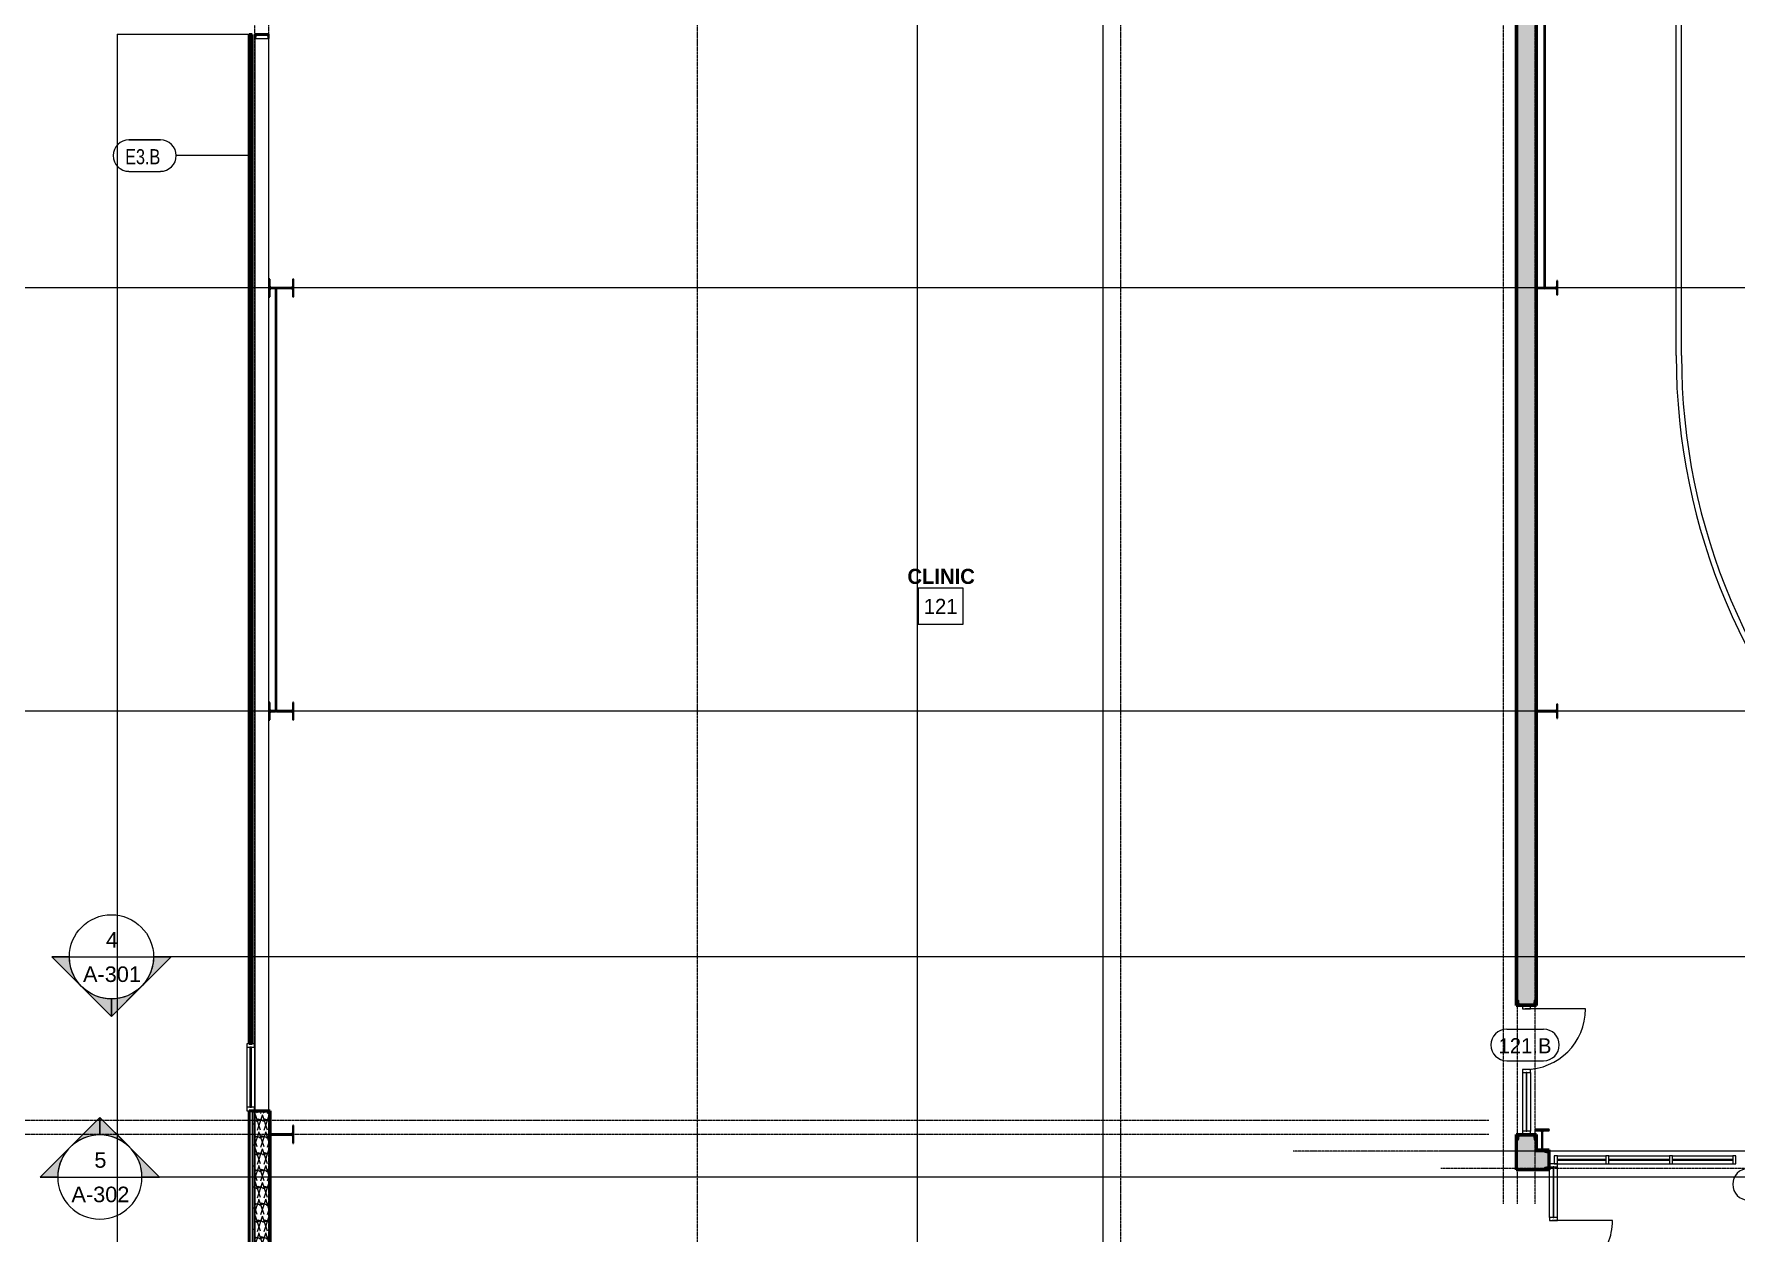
# Model space of a CAD drawing. Header units: inches. Extents: x 15537 to 31673, y -30778 to -16067.
# Drawn here: x 21936 to 22906, y -22406 to -21723 of the extents above; entities that cross this region are included whole.
import ezdxf

# ---------------------------------------------------------------- set-up
doc = ezdxf.new("R2010")
doc.units = ezdxf.units.IN
doc.header["$MEASUREMENT"] = 0
doc.linetypes.add('Grid Line 1_2_', pattern=[0.875, 0.5, -0.125, 0.125, -0.125])
for name, color, linetype, lineweight in [('A-AREA-IDEN', 2, 'Continuous', 9), ('A-DOOR', 31, 'Continuous', 13), ('A-DOOR-IDEN', 31, 'Continuous', 9), ('A-FLOR-HRAL', 11, 'Continuous', 9), ('A-GLAZ-CURT', 52, 'Continuous', 9), ('A-GLAZ-CWMG', 51, 'Continuous', 9), ('A-WALL', 113, 'Continuous', 13), ('A-WALL-IDEN', 211, 'Continuous', 9), ('A-WALL-PATT', 111, 'Continuous', 50), ('Conc', 7, 'Continuous', 9), ('G-ANNO-SYMB', 111, 'Continuous', 9), ('I-WALL', 2, 'Continuous', 13), ('S-BEAM', 12, 'Continuous', 9), ('S-COLS', 52, 'Continuous', 9), ('S-GRID', 1, 'Continuous', 9)]:
    doc.layers.add(name, color=color, linetype=linetype, lineweight=lineweight)
doc.styles.add('Arial_1', font='arial.ttf', dxfattribs={"height": 8.851796})
doc.styles.add('Century Gothic', font='GOTHIC.TTF', dxfattribs={"height": 8.622671})
doc.styles.add('Century Gothic_1', font='GOTHIC.TTF', dxfattribs={"width": 0.8, "height": 8.622671})
doc.styles.add('Century Gothic_B', font='GOTHICB.TTF', dxfattribs={"height": 8.616719})
pattern_1 = [(45, (0, 0), (-9.503515, 9.503515), []), (45, (0, 14.4), (-9.503515, 9.503515), [])]
pattern_2 = [(161.57, (0.48, 0.48), (-3.839953776, -1.544e-05), [0, -27.322, 3.034, 0]), (18.43, (-0.48, 0.48), (-3.839953776, 1.544e-05), [0, -27.322, 3.034, 0]), (108.43, (0.48, 0.48), (1.919622, -9.60052459), [9.106, -21.25]), (71.57, (-0.48, 0.48), (1.919622, 9.60052459), [9.106, -21.25])]

# ---------------------------------------------------------------- blocks, each defined once
blk = doc.blocks.new('Girt_C - 8_D-1401661-First Floor Plan - Enlarged')
at = {"layer": 'S-BEAM'}
for p, q in [((22061.64, -21725.27), (22061.64, -22336.55)), ((22061.67, -21725.27), (22061.83, -21725.27)), ((22061.83, -21725.27), (22069.45, -21725.27)), ((22069.45, -21725.27), (22069.62, -21725.27)), ((22069.64, -21862.55), (22069.64, -21725.27)), ((22069.64, -22103.8), (22069.64, -21872.55)), ((22069.64, -22336.55), (22069.64, -22113.8))]:
    blk.add_line(p, q, dxfattribs=at)
blk = doc.blocks.new('Rectangular Mullion - Exterior 2_ x 4_5_-1142339-First Floor Plan - Enlarged')
at = {"layer": 'A-GLAZ-CWMG', "lineweight": 20}
for p, q in [((-2, 3), (0, 3)), ((-2, -1.5), (-2, 3)), ((0, 3), (0, -1.5)), ((0, -1.5), (-2, -1.5))]:
    blk.add_line(p, q, dxfattribs=at)
blk = doc.blocks.new('Rectangular Mullion - Exterior 2_ x 4_5_-1146635-First Floor Plan - Enlarged')
at = {"layer": 'A-GLAZ-CWMG', "lineweight": 20}
for p, q in [((0, 3), (-2, 3)), ((-2, 3), (-2, -1.5)), ((0, -1.5), (0, 3)), ((-2, -1.5), (0, -1.5))]:
    blk.add_line(p, q, dxfattribs=at)
blk = doc.blocks.new('Top Rail Type - Top Rail_Internal_-939601-First Floor Plan - Enlarged')
at = {"layer": 'A-FLOR-HRAL'}
for p, q in [((22871.73, -21906.05), (22871.73, -21584.05)), ((22874.78, -21906.05), (22874.78, -21584.05))]:
    blk.add_line(p, q, dxfattribs=at)
for radius in [361.52, 358.48]:
    blk.add_arc((23233.26, -21906.05), radius, 180, 270, dxfattribs=at)
blk = doc.blocks.new('System Panel - Exterior Glazing-827433-First Floor Plan - Enlarged')
at = {"layer": 'A-GLAZ-CURT', "lineweight": 13}
for p, q in [((17.09375, -0.25), (-17.09375, -0.25)), ((-17.09375, -0.25), (-17.09375, -1.25)), ((-17.09375, -1.25), (17.09375, -1.25)), ((17.09375, -1.25), (17.09375, -0.25))]:
    blk.add_line(p, q, dxfattribs=at)
at = {"layer": 'A-GLAZ-CURT'}
for p, q in [((-17.09375, -1.25), (-17.09375, -0.25)), ((17.09375, -0.25), (-17.09375, -0.25)), ((-17.09375, -1.25), (17.09375, -1.25)), ((17.09375, -0.25), (17.09375, -1.25))]:
    blk.add_line(p, q, dxfattribs=at)
blk = doc.blocks.new('Rectangular Mullion - Exterior 2_ x 4_5_-V34-First Floor Plan - Enlarged')
at = {"layer": 'A-GLAZ-CWMG'}
for p, q in [((22057.02, -22300.37), (22057.02, -22334.55)), ((22061.52, -22300.37), (22061.52, -22334.55))]:
    blk.add_line(p, q, dxfattribs=at)
blk = doc.blocks.new('System Panel - Interior Glazing-1220293-First Floor Plan - Enlarged')
at = {"layer": 'A-GLAZ-CURT', "lineweight": 13}
for p, q in [((17.21875, -0.5625), (-17.21875, -0.5625)), ((-17.21875, -0.5625), (-17.21875, -0.9375)), ((-17.21875, -0.9375), (17.21875, -0.9375)), ((17.21875, -0.9375), (17.21875, -0.5625))]:
    blk.add_line(p, q, dxfattribs=at)
blk = doc.blocks.new('System Panel - Interior Glazing-1316041-First Floor Plan - Enlarged')
at = {"layer": 'A-GLAZ-CURT', "lineweight": 13}
for p, q in [((13.84375, -0.5625), (-13.84375, -0.5625)), ((-13.84375, -0.5625), (-13.84375, -0.9375)), ((-13.84375, -0.9375), (13.84375, -0.9375)), ((13.84375, -0.9375), (13.84375, -0.5625))]:
    blk.add_line(p, q, dxfattribs=at)
blk = doc.blocks.new('Rectangular Mullion - Interior 1_75_ x 4_5_-V36-First Floor Plan - Enlarged')
at = {"layer": 'A-GLAZ-CWMG'}
for p, q in [((24027.64, -22362.3), (24062.08, -22362.3)), ((24027.64, -22366.8), (24062.08, -22366.8))]:
    blk.add_line(p, q, dxfattribs=at)
blk = doc.blocks.new('Rectangular Mullion - Interior 1_75_ x 4_5_-1179494-First Floor Plan - Enlarged')
at = {"layer": 'A-GLAZ-CWMG'}
for p, q in [((24570.45, -22362.3), (24604.89, -22362.3)), ((24570.45, -22366.8), (24604.89, -22366.8))]:
    blk.add_line(p, q, dxfattribs=at)
blk = doc.blocks.new('Rectangular Mullion - Interior 1_75_ x 4_5_-1316040-First Floor Plan - Enlarged')
at = {"layer": 'A-GLAZ-CWMG'}
for p, q in [((22804.02, -22362.3), (22831.7, -22362.3)), ((22804.02, -22366.8), (22831.7, -22366.8))]:
    blk.add_line(p, q, dxfattribs=at)
blk = doc.blocks.new('Rectangular Mullion - Interior 1_75_ x 4_5_-1220297-First Floor Plan - Enlarged')
at = {"layer": 'A-GLAZ-CWMG', "lineweight": 20}
for p, q in [((-1.75, 3), (0, 3)), ((-1.75, -1.5), (-1.75, 3)), ((0, 3), (0, -1.5)), ((0, -1.5), (-1.75, -1.5))]:
    blk.add_line(p, q, dxfattribs=at)
blk = doc.blocks.new('Rectangular Mullion - Interior 1_75_ x 4_5_-1220290-First Floor Plan - Enlarged')
at = {"layer": 'A-GLAZ-CWMG', "lineweight": 20}
for p, q in [((-0.875, 3), (0.875, 3)), ((-0.875, -1.5), (-0.875, 3)), ((0.875, 3), (0.875, -1.5)), ((0.875, -1.5), (-0.875, -1.5))]:
    blk.add_line(p, q, dxfattribs=at)
blk = doc.blocks.new('System Panel - Interior Glazing-1220302-First Floor Plan - Enlarged')
at = {"layer": 'A-GLAZ-CURT', "lineweight": 13}
for p, q in [((16.71875, -0.5625), (-16.71875, -0.5625)), ((-16.71875, -0.5625), (-16.71875, -0.9375)), ((-16.71875, -0.9375), (16.71875, -0.9375)), ((16.71875, -0.9375), (16.71875, -0.5625))]:
    blk.add_line(p, q, dxfattribs=at)
blk = doc.blocks.new('Door_Single_Storefront - one-1371407-First Floor Plan - Enlarged')
at = {"layer": 'A-DOOR'}
blk.add_line((-17.21875, 34.4375), (-17.21875, 0), dxfattribs=at)
blk.add_arc((-17.21875, 0), 34.4375, 360, 90, dxfattribs=at)
blk = doc.blocks.new('Rectangular Mullion - Interior 1_75_ x 4_5_-1305250-First Floor Plan - Enlarged')
at = {"layer": 'A-GLAZ-CWMG'}
for p, q in [((22784.14, -21349.74), (22784.14, -21383.18)), ((22788.64, -21349.74), (22788.64, -21383.18))]:
    blk.add_line(p, q, dxfattribs=at)
blk = doc.blocks.new('Rectangular Mullion - Interior 1_75_ x 4_5_-1220298-First Floor Plan - Enlarged')
at = {"layer": 'A-GLAZ-CWMG', "lineweight": 20}
for p, q in [((0, 3), (-1.75, 3)), ((-1.75, 3), (-1.75, -1.5)), ((0, -1.5), (0, 3)), ((-1.75, -1.5), (0, -1.5))]:
    blk.add_line(p, q, dxfattribs=at)
blk = doc.blocks.new('System Panel - Interior Glazing-1316223-First Floor Plan - Enlarged')
at = {"layer": 'A-GLAZ-CURT', "lineweight": 13}
for p, q in [((14.4375, 0.9375), (-14.4375, 0.9375)), ((-14.4375, 0.9375), (-14.4375, 0.5625)), ((-14.4375, 0.5625), (14.4375, 0.5625)), ((14.4375, 0.5625), (14.4375, 0.9375))]:
    blk.add_line(p, q, dxfattribs=at)
blk = doc.blocks.new('Rectangular Mullion - Interior 1_75_ x 4_5_-1316220-First Floor Plan - Enlarged')
at = {"layer": 'A-GLAZ-CWMG'}
for p, q in [((22799.52, -22397.43), (22799.52, -22368.55)), ((22804.02, -22397.43), (22804.02, -22368.55))]:
    blk.add_line(p, q, dxfattribs=at)
blk = doc.blocks.new('Rectangular Mullion - Interior 1_75_ x 4_5_-1220308-First Floor Plan - Enlarged')
at = {"layer": 'A-GLAZ-CWMG', "lineweight": 20}
for p, q in [((0, 1.5), (-1.75, 1.5)), ((-1.75, 1.5), (-1.75, -3)), ((0, -3), (0, 1.5)), ((-1.75, -3), (0, -3))]:
    blk.add_line(p, q, dxfattribs=at)
blk = doc.blocks.new('Round Bar - 1_-1251515-First Floor Plan - Enlarged')
at = {"layer": 'S-BEAM'}
for p, q in [((22796.27, -21748.18), (22796.27, -21867.56)), ((22797.27, -21867.56), (22797.27, -21748.18))]:
    blk.add_line(p, q, dxfattribs=at)
for start_param, end_param in [(0, 3.141593), (3.141593, 6.283185)]:
    blk.add_ellipse((22796.77, -21867.56), major_axis=(0.5, 0), ratio=0.829527, start_param=start_param, end_param=end_param, dxfattribs=at)
blk = doc.blocks.new('Round Bar - 1_-1251605-First Floor Plan - Enlarged')
at = {"layer": 'S-BEAM'}
for p, q in [((22796.27, -21626.3), (22796.27, -21749.02)), ((22797.27, -21749.02), (22797.27, -21626.3))]:
    blk.add_line(p, q, dxfattribs=at)
for start_param, end_param in [(0, 3.141593), (3.141593, 6.283185)]:
    blk.add_ellipse((22796.77, -21626.3), major_axis=(0.5, 0), ratio=0.836579, start_param=start_param, end_param=end_param, dxfattribs=at)
blk = doc.blocks.new('Round Bar - 1_-1267021-First Floor Plan - Enlarged')
at = {"layer": 'S-BEAM'}
for p, q in [((22073.14, -21867.69), (22073.14, -21988.94)), ((22074.14, -21988.94), (22074.14, -21867.69))]:
    blk.add_line(p, q, dxfattribs=at)
for centre, start_param, end_param in [((22073.64, -21867.69), 0, 3.141593), ((22073.64, -21867.69), 3.141593, 6.283185), ((22073.64, -22108.84), 3.926991, 5.497787)]:
    blk.add_ellipse(centre, major_axis=(0.5, 0), ratio=0.507473, start_param=start_param, end_param=end_param, dxfattribs=at)
blk = doc.blocks.new('Round Bar - 1_-1267063-First Floor Plan - Enlarged')
at = {"layer": 'S-BEAM'}
for p, q in [((22073.14, -21987.55), (22073.14, -22108.8)), ((22074.14, -22108.8), (22074.14, -21987.55))]:
    blk.add_line(p, q, dxfattribs=at)
for start_param, end_param in [(0, 3.141593), (3.141593, 6.283185)]:
    blk.add_ellipse((22073.64, -22108.8), major_axis=(0.5, 0), ratio=0.507473, start_param=start_param, end_param=end_param, dxfattribs=at)
blk = doc.blocks.new('Door_Single_Storefront - one-1371409-First Floor Plan - Enlarged')
at = {"layer": 'A-DOOR'}
blk.add_line((-17.21875, 34.4375), (-17.21875, 0), dxfattribs=at)
blk.add_arc((-17.21875, 0), 34.4375, 360, 90, dxfattribs=at)
blk = doc.blocks.new('Rectangular Mullion - Interior 1_75_ x 4_5_-1314720-First Floor Plan - Enlarged')
at = {"layer": 'A-GLAZ-CWMG', "lineweight": 20}
for p, q in [((-0.875, 1.5), (0.875, 1.5)), ((-0.875, -3), (-0.875, 1.5)), ((0.875, 1.5), (0.875, -3)), ((0.875, -3), (-0.875, -3))]:
    blk.add_line(p, q, dxfattribs=at)
blk = doc.blocks.new('Section - Section Head - Filled-1526-First Floor Plan - Enlarged')
at = {"layer": 'G-ANNO-SYMB'}
h = blk.add_hatch(color=256, dxfattribs=at)
edge = h.paths.add_edge_path(flags=0)
edge.add_line((-0.427, 0.177), (-0.25, 0.354))
edge.add_line((-0.25, 0.354), (-0.25, 0.25))
edge.add_arc((-0.25, 0), 0.25, 90, 135)
h = blk.add_hatch(color=256, dxfattribs=at)
edge = h.paths.add_edge_path(flags=0)
edge.add_arc((-0.25, 0), 0.25, 45, 90)
edge.add_line((-0.25, 0.25), (-0.25, 0.354))
edge.add_line((-0.25, 0.354), (-0.073, 0.177))
h = blk.add_hatch(color=256, dxfattribs=at)
edge = h.paths.add_edge_path(flags=0)
edge.add_arc((-0.25, 0), 0.25, 137.9216, 180)
edge.add_line((-0.5, 0), (-0.604, 0))
edge.add_line((-0.604, 0), (-0.436, 0.168))
h = blk.add_hatch(color=256, dxfattribs=at)
edge = h.paths.add_edge_path(flags=0)
edge.add_line((-0.064, 0.168), (0.104, 0))
edge.add_line((0.104, 0), (0, 0))
edge.add_arc((-0.25, 0), 0.25, 0, 42.0784)
for p, q in [((-0.25, 0.354), (-0.604, 0)), ((-0.25, 0.354), (-0.427, 0.177)), ((-0.25, 0.354), (0.104, 0)), ((-0.25, 0.25), (-0.25, 0.354)), ((-0.073, 0.177), (-0.25, 0.354)), ((-0.25, 0.354), (-0.25, 0.25)), ((-0.436, 0.168), (-0.604, 0)), ((0.104, 0), (-0.064, 0.168)), ((-0.604, 0), (-0.5, 0)), ((0, 0), (0.104, 0)), ((-0.5, 0), (-0.604, 0)), ((0, 0), (0.104, 0))]:
    blk.add_line(p, q, dxfattribs=at)
for start, end in [(360, 180), (90, 135), (45, 90), (137.9216, 180), (0, 42.0784), (180, 360)]:
    blk.add_arc((-0.25, 0), 0.25, start, end, dxfattribs=at)
blk = doc.blocks.new('Door Tag - Door Tag-4658-First Floor Plan - Enlarged')
at = {"layer": 'A-DOOR-IDEN', "color": 153}
for p, q in [((-0.109375, 0.09375), (0.109375, 0.09375)), ((-0.109375, -0.09375), (0.109375, -0.09375))]:
    blk.add_line(p, q, dxfattribs=at)
for centre, start, end in [((-0.109375, 0), 90, 270), ((0.109375, 0), 270, 90)]:
    blk.add_arc(centre, 0.09375, start, end, dxfattribs=at)
blk = doc.blocks.new('Wall Tag - 1_4_-1369832-First Floor Plan - Enlarged')
at = {"layer": 'A-WALL-IDEN', "color": 153}
for p, q in [((-0.082, 0.097), (0.105, 0.097)), ((0.105, 0.097), (-0.082, 0.097)), ((-0.082, -0.091), (0.105, -0.091)), ((-0.082, -0.091), (0.105, -0.091))]:
    blk.add_line(p, q, dxfattribs=at)
for centre, start, end in [((-0.082, 0.003), 90, 270), ((-0.082, 0.003), 90, 270), ((0.105, 0.003), 270, 90), ((0.105, 0.003), 270, 90)]:
    blk.add_arc(centre, 0.0937, start, end, dxfattribs=at)

msp = doc.modelspace()

# ---------------------------------------------------------------- hatches: boundary and pattern name
at = {"layer": 'A-WALL-PATT', "lineweight": 9}
h = msp.add_hatch(dxfattribs=at)
h.set_pattern_fill('FP_14', color=256, style=0, pattern_type=2)
h.set_pattern_definition(pattern_2)
h.paths.add_polyline_path([(22791.38923, -22359.55281), (22791.38923, -22350.17781), (22781.38923, -22350.17781), (22781.38923, -22359.55281)], flags=0)
h.paths.add_polyline_path([(22791.38923, -22276.55281), (22791.38923, -21385.17781), (22781.38923, -21385.17781), (22781.38923, -22276.55281)], flags=0)
h.paths.add_polyline_path([(22791.38923, -21143.67781), (22791.38923, -21134.30281), (22781.38923, -21134.30281), (22781.38923, -21143.67781)], flags=0)
at = {"layer": 'A-WALL-PATT', "lineweight": 9, "transparency": 33554649}
msp.add_hatch(color=256, dxfattribs=at).paths.add_polyline_path([(22060.0375, -22298.30281), (22060.0375, -21722.99031), (22058.4627, -21722.99031), (22058.4627, -22298.30281)], flags=0)
at = {"layer": 'A-WALL-PATT', "lineweight": 9}
h = msp.add_hatch(dxfattribs=at)
h.set_pattern_fill('FP_16', color=256, style=0, pattern_type=2)
h.set_pattern_definition([(0, (0, 0), (0, 12), []), (90, (0, 0), (-12, 7e-16), [])])
h.paths.add_polyline_path([(22061.14023, -22542.17781), (22061.14023, -22337.30281), (22060.14023, -22337.30281), (22060.14023, -22542.17781)], flags=0)
h = msp.add_hatch(dxfattribs=at)
h.set_pattern_fill('FP_14', color=256, style=0, pattern_type=2)
h.set_pattern_definition(pattern_2)
h.paths.add_polyline_path([(22061.64023, -22542.17781), (22069.64023, -22542.17781), (22069.64023, -22337.30281), (22061.64023, -22337.30281), (22061.64023, -22539.05281)], flags=0)
h = msp.add_hatch(dxfattribs=at)
h.set_pattern_fill('FP_14', color=256, style=0, pattern_type=2)
h.set_pattern_definition(pattern_2)
h.paths.add_polyline_path([(25739.51523, -22369.55281), (25739.51523, -22359.55281), (25562.76523, -22359.55281), (25562.76523, -22369.55281), (25610.65004, -22369.55281)], flags=0)
h.paths.add_polyline_path([(25482.26523, -22369.55281), (25482.26523, -22359.55281), (25160.76523, -22359.55281), (25160.76523, -22369.55281), (25307.76523, -22369.55281)], flags=0)
h.paths.add_polyline_path([(25118.76523, -22369.55281), (25118.76523, -22359.55281), (24919.51523, -22359.55281), (24919.51523, -22369.55281), (24927.20856, -22369.55281)], flags=0)
h.paths.add_polyline_path([(24842.89023, -22369.55281), (24842.89023, -22359.55281), (24630.01523, -22359.55281), (24630.01523, -22369.55281), (24756.34706, -22369.55281)], flags=0)
h.paths.add_polyline_path([(22799.39023, -22369.55281), (22799.39023, -22359.55281), (22781.38923, -22359.55281), (22781.38923, -22369.55281)], flags=0)
at = {"layer": 'S-COLS'}
h = msp.add_hatch(dxfattribs=at)
h.set_pattern_fill('FP_11', color=256, style=0, pattern_type=2)
h.set_pattern_definition(pattern_1)
h.paths.add_polyline_path([(22061.64023, -21725.26781), (22061.916, -21725.15358), (22062.03023, -21724.87781), (22062.29108, -21723.23081), (22068.98937, -21723.23081), (22069.36445, -21725.15358), (22069.64023, -21725.26781), (22069.64023, -21722.92781), (22061.64023, -21722.92781)], flags=0)
h = msp.add_hatch(dxfattribs=at)
h.set_pattern_fill('FP_11', color=256, style=0, pattern_type=2)
h.set_pattern_definition(pattern_1)
h.paths.add_polyline_path([(22083.64023, -21872.55281), (22083.64023, -21862.55281), (22083.20663, -21862.55281), (22083.20663, -21866.71687), (22083.00412, -21867.20577), (22082.51523, -21867.40828), (22070.76523, -21867.40828), (22070.27633, -21867.20577), (22070.07382, -21866.71687), (22070.07382, -21862.55281), (22069.64023, -21862.55281), (22069.64023, -21872.55281), (22070.07382, -21872.55281), (22070.07382, -21868.38875), (22070.27633, -21867.89985), (22070.76523, -21867.69734), (22073.1857, -21867.6378), (22073.28667, -21867.51408), (22073.64023, -21867.43977), (22073.99378, -21867.51408), (22074.14336, -21867.69734), (22082.51523, -21867.69734), (22083.00412, -21867.89985), (22083.20663, -21868.38875), (22083.20663, -21872.55281)], flags=0)
h = msp.add_hatch(dxfattribs=at)
h.set_pattern_fill('FP_11', color=256, style=0, pattern_type=2)
h.set_pattern_definition(pattern_1)
h.paths.add_polyline_path([(22803.70663, -21871.55281), (22804.14023, -21871.55281), (22804.14023, -21863.55281), (22803.70663, -21863.55281), (22803.70663, -21866.71687), (22803.50412, -21867.20577), (22803.01523, -21867.40828), (22797.26523, -21867.40828), (22797.26523, -21867.69734), (22803.01523, -21867.69734), (22803.50412, -21867.89985), (22803.70663, -21868.38875)], flags=0)
h.paths.add_polyline_path([(22791.39023, -21871.55281), (22791.82382, -21871.55281), (22791.82382, -21868.38875), (22792.02633, -21867.89985), (22792.51523, -21867.69734), (22796.30184, -21867.63371), (22796.26523, -21867.40828), (22792.51523, -21867.40828), (22792.02633, -21867.20577), (22791.82382, -21866.71687), (22791.82382, -21863.55281), (22791.39023, -21863.55281)], flags=0)
h = msp.add_hatch(dxfattribs=at)
h.set_pattern_fill('FP_11', color=256, style=0, pattern_type=2)
h.set_pattern_definition(pattern_1)
h.paths.add_polyline_path([(22083.20663, -22113.80281), (22083.64023, -22113.80281), (22083.64023, -22103.80281), (22083.20663, -22103.80281), (22083.20663, -22107.96687), (22083.00412, -22108.45577), (22082.51523, -22108.65828), (22074.14023, -22108.65828), (22074.08333, -22108.86571), (22074.06702, -22108.94734), (22082.51523, -22108.94734), (22083.00412, -22109.14985), (22083.20663, -22109.63875)], flags=0)
h.paths.add_polyline_path([(22069.64023, -22113.80281), (22070.07382, -22113.80281), (22070.07382, -22109.63875), (22070.27633, -22109.14985), (22070.76523, -22108.94734), (22073.21345, -22108.88572), (22073.14023, -22108.76019), (22073.14023, -22108.65828), (22070.76523, -22108.65828), (22070.27633, -22108.45577), (22070.07382, -22107.96687), (22070.07382, -22103.80281), (22069.64023, -22103.80281)], flags=0)
h = msp.add_hatch(dxfattribs=at)
h.set_pattern_fill('FP_11', color=256, style=0, pattern_type=2)
h.set_pattern_definition(pattern_1)
h.paths.add_polyline_path([(22791.39023, -22112.80281), (22791.82382, -22112.80281), (22791.82382, -22109.63875), (22792.02633, -22109.14985), (22792.51523, -22108.94734), (22803.01523, -22108.94734), (22803.50412, -22109.14985), (22803.70663, -22109.63875), (22803.70663, -22112.80281), (22804.14023, -22112.80281), (22804.14023, -22104.80281), (22803.70663, -22104.80281), (22803.70663, -22107.96687), (22803.50412, -22108.45577), (22803.01523, -22108.65828), (22792.51523, -22108.65828), (22792.02633, -22108.45577), (22791.82382, -22107.96687), (22791.82382, -22104.80281), (22791.39023, -22104.80281)], flags=0)
h = msp.add_hatch(dxfattribs=at)
h.set_pattern_fill('FP_11', color=256, style=0, pattern_type=2)
h.set_pattern_definition(pattern_1)
h.paths.add_polyline_path([(22791.38923, -22276.55281), (22791.38923, -22273.66281), (22791.08093, -22273.79051), (22790.95323, -22274.09881), (22790.64786, -22276.02681), (22782.13059, -22276.02681), (22781.82523, -22274.09881), (22781.69752, -22273.79051), (22781.38923, -22273.66281), (22781.38923, -22276.55281)], flags=0)
h = msp.add_hatch(dxfattribs=at)
h.set_pattern_fill('FP_11', color=256, style=0, pattern_type=2)
h.set_pattern_definition(pattern_1)
h.paths.add_polyline_path([(22070.07382, -22355.05281), (22070.07382, -22350.88875), (22070.27633, -22350.39985), (22070.76523, -22350.19734), (22082.51523, -22350.19734), (22083.00412, -22350.39985), (22083.20663, -22350.88875), (22083.20663, -22355.05281), (22083.64023, -22355.05281), (22083.64023, -22345.05281), (22083.20663, -22345.05281), (22083.20663, -22349.21687), (22083.00412, -22349.70577), (22082.51523, -22349.90828), (22070.76523, -22349.90828), (22070.27633, -22349.70577), (22070.07382, -22349.21687), (22070.07382, -22345.05281), (22069.64023, -22345.05281), (22069.64023, -22355.05281)], flags=0)
h = msp.add_hatch(dxfattribs=at)
h.set_pattern_fill('FP_11', color=256, style=0, pattern_type=2)
h.set_pattern_definition(pattern_1)
h.paths.add_polyline_path([(22799.39023, -22359.55281), (22799.39023, -22359.11922), (22796.22616, -22359.11922), (22795.73726, -22358.91671), (22795.53476, -22358.42781), (22795.53476, -22348.42781), (22795.73726, -22347.93891), (22796.22616, -22347.7364), (22799.39023, -22347.7364), (22799.39023, -22347.30281), (22791.39023, -22347.30281), (22791.39023, -22347.7364), (22794.55429, -22347.7364), (22795.04319, -22347.93891), (22795.24569, -22348.42781), (22795.24569, -22358.42781), (22795.04319, -22358.91671), (22794.55429, -22359.11922), (22791.39023, -22359.11922), (22791.39023, -22359.55281)], flags=0)
h = msp.add_hatch(dxfattribs=at)
h.set_pattern_fill('FP_11', color=256, style=0, pattern_type=2)
h.set_pattern_definition(pattern_1)
h.paths.add_polyline_path([(22781.38923, -22353.06781), (22781.69752, -22352.94011), (22781.82523, -22352.63181), (22782.13059, -22350.70381), (22790.64786, -22350.70381), (22790.95323, -22352.63181), (22791.08093, -22352.94011), (22791.38923, -22353.06781), (22791.38923, -22350.17781), (22781.38923, -22350.17781)], flags=0)
h = msp.add_hatch(dxfattribs=at)
h.set_pattern_fill('FP_11', color=256, style=0, pattern_type=2)
h.set_pattern_definition(pattern_1)
h.paths.add_polyline_path([(22799.39023, -22369.55281), (22799.39023, -22359.55281), (22796.50023, -22359.55281), (22796.62793, -22359.86111), (22796.93623, -22359.98881), (22798.86423, -22360.29418), (22798.86423, -22368.81145), (22796.93623, -22369.11681), (22796.62793, -22369.24451), (22796.50023, -22369.55281)], flags=0)

# ---------------------------------------------------------------- linework, layer by layer
at = {"layer": 'A-AREA-IDEN', "flags": 128}
msp.add_lwpolyline([(22439.65574, -22038.66534), (22439.65574, -22059.23677), (22465.36574, -22059.23677), (22465.36574, -22038.66534)], close=True, dxfattribs=at)
at = {"layer": 'A-WALL'}
for p, q in [((22781.38923, -21385.17781), (22781.38923, -22276.55281)), ((22791.38923, -21385.17781), (22791.38923, -22276.55281)), ((22058.64023, -22336.55281), (22058.64023, -22542.92781)), ((22060.14023, -22336.55281), (22060.14023, -22542.92781)), ((22069.64023, -22337.30281), (22060.14023, -22337.30281)), ((22061.14023, -22337.30281), (22061.14023, -22542.17781)), ((22061.64023, -22337.30281), (22061.64023, -22542.17781)), ((22069.64023, -22337.30281), (22069.64023, -22539.05281)), ((22781.38923, -22369.55281), (22781.38923, -22350.17781)), ((22791.38923, -22350.17781), (22791.38923, -22359.55281)), ((22791.38923, -22359.55281), (22799.39023, -22359.55281)), ((22781.38923, -22369.55281), (22799.39023, -22369.55281))]:
    msp.add_line(p, q, dxfattribs=at)
at = {"layer": 'A-WALL', "lineweight": 50}
for p, q in [((22058.4627, -21722.99031), (22058.4627, -22298.30281)), ((22060.0375, -21722.99031), (22058.4627, -21722.99031)), ((22060.0375, -22298.30281), (22060.0375, -21722.99031)), ((22058.4627, -22298.30281), (22060.0375, -22298.30281)), ((22070.39023, -22336.55281), (22058.32773, -22336.55281)), ((22058.32773, -22336.55281), (22058.32773, -22542.92781)), ((22070.39023, -22542.75295), (22070.39023, -22336.55281))]:
    msp.add_line(p, q, dxfattribs=at)
at = {"layer": 'A-WALL-IDEN', "color": 153}
msp.add_line((22059.2501, -21792.06022), (22016.85478, -21792.06022), dxfattribs=at)
at = {"layer": 'Conc'}
for q in [(22058.14023, -21722.92781), (21983.23523, -22542.92781)]:
    msp.add_line((21983.23523, -21722.92781), q, dxfattribs=at)
at = {"layer": 'G-ANNO-SYMB'}
for p, q in [((22544.94179, -20694.34266), (22544.94179, -22908.83975)), ((22439.17362, -20818.08211), (22439.17362, -22908.83975)), ((21955.89418, -22248.83309), (22003.89418, -22248.83309)), ((26314.63338, -22248.83309), (22003.89418, -22248.83309)), ((21949.29287, -22374.35697), (21997.29287, -22374.35697)), ((26313.52018, -22374.35697), (21997.29287, -22374.35697))]:
    msp.add_line(p, q, dxfattribs=at)
at = {"layer": 'I-WALL', "lineweight": 50}
for p, q in [((22780.63923, -21385.17781), (22780.63923, -22276.55281)), ((22792.13923, -22276.55281), (22792.13923, -21385.17781)), ((22780.63923, -22276.55281), (22792.13923, -22276.55281)), ((22780.63923, -22350.17781), (22780.63923, -22370.30281)), ((22792.13923, -22350.17781), (22780.63923, -22350.17781)), ((22792.13923, -22358.80281), (22792.13923, -22350.17781)), ((22799.39023, -22358.80281), (22792.13923, -22358.80281)), ((22799.39023, -22370.30281), (22799.39023, -22358.80281)), ((22780.63923, -22370.30281), (22799.39023, -22370.30281))]:
    msp.add_line(p, q, dxfattribs=at)
at = {"layer": 'S-COLS', "lineweight": 30}
for p, q in [((22069.64023, -21722.92781), (22061.64023, -21722.92781)), ((22061.64023, -21722.92781), (22061.64023, -21725.26781)), ((22062.03023, -21724.87781), (22062.29108, -21723.23081)), ((22062.29108, -21723.23081), (22068.98937, -21723.23081)), ((22068.98937, -21723.23081), (22069.25023, -21724.87781)), ((22069.64023, -21725.26781), (22069.64023, -21722.92781)), ((22070.07382, -21862.55281), (22069.64023, -21862.55281)), ((22069.64023, -21862.55281), (22069.64023, -21872.55281)), ((22070.07382, -21866.71687), (22070.07382, -21862.55281)), ((22083.64023, -21862.55281), (22083.20663, -21862.55281)), ((22083.20663, -21862.55281), (22083.20663, -21866.71687)), ((22083.64023, -21872.55281), (22083.64023, -21862.55281)), ((22791.82382, -21863.55281), (22791.39023, -21863.55281)), ((22791.39023, -21863.55281), (22791.39023, -21871.55281)), ((22791.82382, -21866.71687), (22791.82382, -21863.55281)), ((22804.14023, -21863.55281), (22803.70663, -21863.55281)), ((22803.70663, -21863.55281), (22803.70663, -21866.71687)), ((22804.14023, -21871.55281), (22804.14023, -21863.55281)), ((22069.64023, -21872.55281), (22070.07382, -21872.55281)), ((22070.07382, -21872.55281), (22070.07382, -21868.38875)), ((22082.51523, -21867.40828), (22070.76523, -21867.40828)), ((22070.76523, -21867.69734), (22073.14336, -21867.69734)), ((22074.13709, -21867.69734), (22082.51523, -21867.69734)), ((22083.20663, -21868.38875), (22083.20663, -21872.55281)), ((22083.20663, -21872.55281), (22083.64023, -21872.55281)), ((22791.39023, -21871.55281), (22791.82382, -21871.55281)), ((22791.82382, -21871.55281), (22791.82382, -21868.38875)), ((22796.26523, -21867.40828), (22792.51523, -21867.40828)), ((22792.51523, -21867.69734), (22796.33361, -21867.69734)), ((22797.19684, -21867.69734), (22803.01523, -21867.69734)), ((22803.01523, -21867.40828), (22797.26523, -21867.40828)), ((22803.70663, -21868.38875), (22803.70663, -21871.55281)), ((22803.70663, -21871.55281), (22804.14023, -21871.55281)), ((22070.07382, -22103.80281), (22069.64023, -22103.80281)), ((22069.64023, -22103.80281), (22069.64023, -22113.80281)), ((22070.07382, -22107.96687), (22070.07382, -22103.80281)), ((22083.64023, -22103.80281), (22083.20663, -22103.80281)), ((22083.20663, -22103.80281), (22083.20663, -22107.96687)), ((22083.64023, -22113.80281), (22083.64023, -22103.80281)), ((22791.82382, -22104.80281), (22791.39023, -22104.80281)), ((22791.39023, -22104.80281), (22791.39023, -22112.80281)), ((22791.82382, -22107.96687), (22791.82382, -22104.80281)), ((22804.14023, -22104.80281), (22803.70663, -22104.80281)), ((22803.70663, -22104.80281), (22803.70663, -22107.96687)), ((22804.14023, -22112.80281), (22804.14023, -22104.80281)), ((22069.64023, -22113.80281), (22070.07382, -22113.80281)), ((22070.07382, -22113.80281), (22070.07382, -22109.63875)), ((22073.14023, -22108.65828), (22070.76523, -22108.65828)), ((22070.76523, -22108.94734), (22073.26375, -22108.94734)), ((22074.0167, -22108.94734), (22082.51523, -22108.94734)), ((22082.51523, -22108.65828), (22074.14023, -22108.65828)), ((22083.20663, -22109.63875), (22083.20663, -22113.80281)), ((22083.20663, -22113.80281), (22083.64023, -22113.80281)), ((22791.39023, -22112.80281), (22791.82382, -22112.80281)), ((22791.82382, -22112.80281), (22791.82382, -22109.63875)), ((22803.01523, -22108.65828), (22792.51523, -22108.65828)), ((22792.51523, -22108.94734), (22803.01523, -22108.94734)), ((22803.70663, -22109.63875), (22803.70663, -22112.80281)), ((22803.70663, -22112.80281), (22804.14023, -22112.80281)), ((22781.38923, -22273.66281), (22781.38923, -22276.55281)), ((22781.38923, -22276.55281), (22791.38923, -22276.55281)), ((22782.13059, -22276.02681), (22781.82523, -22274.09881)), ((22790.64786, -22276.02681), (22782.13059, -22276.02681)), ((22790.95323, -22274.09881), (22790.64786, -22276.02681)), ((22791.38923, -22276.55281), (22791.38923, -22273.66281)), ((22070.07382, -22345.05281), (22069.64023, -22345.05281)), ((22069.64023, -22345.05281), (22069.64023, -22355.05281)), ((22070.07382, -22349.21687), (22070.07382, -22345.05281)), ((22082.51523, -22349.90828), (22070.76523, -22349.90828)), ((22083.64023, -22345.05281), (22083.20663, -22345.05281)), ((22083.20663, -22345.05281), (22083.20663, -22349.21687)), ((22083.64023, -22355.05281), (22083.64023, -22345.05281)), ((22799.39023, -22347.30281), (22791.39023, -22347.30281)), ((22791.39023, -22347.30281), (22791.39023, -22347.7364)), ((22791.39023, -22347.7364), (22794.55429, -22347.7364)), ((22795.24569, -22348.42781), (22795.24569, -22358.42781)), ((22795.53476, -22358.42781), (22795.53476, -22348.42781)), ((22796.22616, -22347.7364), (22799.39023, -22347.7364)), ((22799.39023, -22347.7364), (22799.39023, -22347.30281)), ((22069.64023, -22355.05281), (22070.07382, -22355.05281)), ((22070.07382, -22355.05281), (22070.07382, -22350.88875)), ((22070.76523, -22350.19734), (22082.51523, -22350.19734)), ((22083.20663, -22350.88875), (22083.20663, -22355.05281)), ((22083.20663, -22355.05281), (22083.64023, -22355.05281)), ((22791.38923, -22350.17781), (22781.38923, -22350.17781)), ((22781.38923, -22350.17781), (22781.38923, -22353.06781)), ((22781.82523, -22352.63181), (22782.13059, -22350.70381)), ((22782.13059, -22350.70381), (22790.64786, -22350.70381)), ((22790.64786, -22350.70381), (22790.95323, -22352.63181)), ((22791.38923, -22353.06781), (22791.38923, -22350.17781)), ((22794.55429, -22359.11922), (22791.39023, -22359.11922)), ((22791.39023, -22359.11922), (22791.39023, -22359.55281)), ((22791.39023, -22359.55281), (22799.39023, -22359.55281)), ((22799.39023, -22359.11922), (22796.22616, -22359.11922)), ((22799.39023, -22359.55281), (22796.50023, -22359.55281)), ((22799.39023, -22359.55281), (22799.39023, -22359.11922)), ((22799.39023, -22369.55281), (22799.39023, -22359.55281)), ((22796.93623, -22359.98881), (22798.86423, -22360.29418)), ((22798.86423, -22368.81145), (22796.93623, -22369.11681)), ((22798.86423, -22360.29418), (22798.86423, -22368.81145)), ((22796.50023, -22369.55281), (22799.39023, -22369.55281))]:
    msp.add_line(p, q, dxfattribs=at)
for centre, radius, start, end in [((22061.64023, -21724.87781), 0.39, 270, 0), ((22069.64023, -21724.87781), 0.39, 180, 270), ((22070.76523, -21866.71687), 0.69141, 180, 270), ((22070.76523, -21868.38875), 0.69141, 90, 180), ((22082.51523, -21866.71687), 0.69141, 270, 0), ((22082.51523, -21868.38875), 0.69141, 0, 90), ((22792.51523, -21866.71687), 0.69141, 180, 270), ((22792.51523, -21868.38875), 0.69141, 90, 180), ((22803.01523, -21866.71687), 0.69141, 270, 0), ((22803.01523, -21868.38875), 0.69141, 0, 90), ((22070.76523, -22107.96687), 0.69141, 180, 270), ((22070.76523, -22109.63875), 0.69141, 90, 180), ((22082.51523, -22107.96687), 0.69141, 270, 0), ((22082.51523, -22109.63875), 0.69141, 0, 90), ((22792.51523, -22107.96687), 0.69141, 180, 270), ((22792.51523, -22109.63875), 0.69141, 90, 180), ((22803.01523, -22107.96687), 0.69141, 270, 0), ((22803.01523, -22109.63875), 0.69141, 0, 90), ((22781.38923, -22274.09881), 0.436, 359.99999999, 89.99999999), ((22791.38923, -22274.09881), 0.436, 89.99999999, 179.99999999), ((22070.76523, -22349.21687), 0.69141, 180, 270), ((22082.51523, -22349.21687), 0.69141, 270, 0), ((22794.55429, -22348.42781), 0.69141, 0, 90), ((22796.22616, -22348.42781), 0.69141, 90, 180), ((22070.76523, -22350.88875), 0.69141, 90, 180), ((22082.51523, -22350.88875), 0.69141, 0, 90), ((22781.38923, -22352.63181), 0.436, 270.00000001, 0.00000001), ((22791.38923, -22352.63181), 0.436, 180.00000001, 270.00000001), ((22794.55429, -22358.42781), 0.69141, 270, 0), ((22796.22616, -22358.42781), 0.69141, 180, 270), ((22796.93623, -22359.55281), 0.436, 180, 270), ((22796.93623, -22369.55281), 0.436, 90, 180)]:
    msp.add_arc(centre, radius, start, end, dxfattribs=at)
at = {"layer": 'S-GRID', "linetype": 'Grid Line 1_2_'}
for p, q in [((22069.64023, -23155.1009), (22069.64023, -20130.84867)), ((22313.89023, -23155.1009), (22313.89023, -20130.84867)), ((22555.14023, -23155.1009), (22555.14023, -20130.84867)), ((22773.39023, -22389.5762), (22773.39023, -20130.84867)), ((22061.64023, -23075.71975), (22061.64023, -20178.84867)), ((22781.39023, -22389.5762), (22781.39023, -20231.84365)), ((22781.39023, -22389.5762), (22781.39023, -20598.05281)), ((22791.39023, -22389.5762), (22791.39023, -20598.05281)), ((26427.34156, -21867.55281), (21471.35909, -21867.55281)), ((27097.46684, -21867.55281), (21928.01523, -21867.55281)), ((26427.34156, -22108.80281), (21471.35909, -22108.80281)), ((27097.46684, -22108.80281), (21928.01523, -22108.80281)), ((22765.01217, -22350.05281), (21471.35909, -22350.05281)), ((22765.01217, -22342.05281), (21519.35909, -22342.05281)), ((26719.06441, -22359.55281), (22653.5125, -22359.55281)), ((27097.46684, -22359.55281), (22737.5125, -22359.55281)), ((27049.46684, -22369.55281), (22737.5125, -22369.55281))]:
    msp.add_line(p, q, dxfattribs=at)

# ---------------------------------------------------------------- block references
at = {"layer": 'A-DOOR'}
for name, p, rotation in [('Door_Single_Storefront - one-1371407-First Floor Plan - Enlarged', (22785.63923, -22295.77156), 270), ('Door_Single_Storefront - one-1371409-First Floor Plan - Enlarged', (22801.01523, -22416.39656), 270.0000000000069)]:
    msp.add_blockref(name, p, dxfattribs=dict(at, rotation=rotation))
at = {"layer": 'A-DOOR-IDEN', "color": 153, "xscale": 95.99999999999994, "yscale": 95.99999999999994, "zscale": 95.99999999999994}
for p in [(22785.63923, -22299.0205), (22923.4649, -22378.4872)]:
    msp.add_blockref('Door Tag - Door Tag-4658-First Floor Plan - Enlarged', p, dxfattribs=at)
at = {"layer": 'A-FLOR-HRAL'}
msp.add_blockref('Top Rail Type - Top Rail_Internal_-939601-First Floor Plan - Enlarged', (0, 0), dxfattribs=at)
at = {"layer": 'A-GLAZ-CURT'}
for name, p, rotation in [('System Panel - Exterior Glazing-827433-First Floor Plan - Enlarged', (22058.51523, -22317.45906), 89.99999999996285), ('System Panel - Interior Glazing-1220302-First Floor Plan - Enlarged', (22785.63923, -22331.45906), 90), ('System Panel - Interior Glazing-1316223-First Floor Plan - Enlarged', (22801.01523, -22382.99031), 270.0000000000069), ('System Panel - Interior Glazing-1316041-First Floor Plan - Enlarged', (22817.85898, -22365.30281), 180), ('System Panel - Interior Glazing-1220293-First Floor Plan - Enlarged', (22850.67148, -22365.30281), 180), ('System Panel - Interior Glazing-1220293-First Floor Plan - Enlarged', (22886.85898, -22365.30281), 180)]:
    msp.add_blockref(name, p, dxfattribs=dict(at, rotation=rotation))
at = {"layer": 'A-GLAZ-CWMG', "extrusion": (0, 0, -1)}
for name, p, rotation in [('Rectangular Mullion - Interior 1_75_ x 4_5_-1220297-First Floor Plan - Enlarged', (-22785.63923, -22276.80281), 90), ('Rectangular Mullion - Exterior 2_ x 4_5_-1142339-First Floor Plan - Enlarged', (-22058.51523, -22298.36531), 90.00000000003713), ('Rectangular Mullion - Interior 1_75_ x 4_5_-1220290-First Floor Plan - Enlarged', (-22785.63923, -22313.86531), 90), ('Rectangular Mullion - Interior 1_75_ x 4_5_-1314720-First Floor Plan - Enlarged', (-22801.01523, -22398.30281), 269.9999999999931)]:
    msp.add_blockref(name, p, dxfattribs=dict(at, rotation=rotation))
at = {"layer": 'A-GLAZ-CWMG'}
for name, p in [('Rectangular Mullion - Exterior 2_ x 4_5_-V34-First Floor Plan - Enlarged', (0, 0)), ('Rectangular Mullion - Interior 1_75_ x 4_5_-1305250-First Floor Plan - Enlarged', (0, -965)), ('Rectangular Mullion - Interior 1_75_ x 4_5_-1316220-First Floor Plan - Enlarged', (0, 0)), ('Rectangular Mullion - Interior 1_75_ x 4_5_-1316040-First Floor Plan - Enlarged', (0, 0)), ('Rectangular Mullion - Interior 1_75_ x 4_5_-1179494-First Floor Plan - Enlarged', (-1737, 0)), ('Rectangular Mullion - Interior 1_75_ x 4_5_-V36-First Floor Plan - Enlarged', (-1158, 0))]:
    msp.add_blockref(name, p, dxfattribs=at)
for name, p, rotation in [('Rectangular Mullion - Exterior 2_ x 4_5_-1146635-First Floor Plan - Enlarged', (22058.51523, -22336.55281), 269.9999999999629), ('Rectangular Mullion - Interior 1_75_ x 4_5_-1220298-First Floor Plan - Enlarged', (22785.63923, -22349.92781), 270), ('Rectangular Mullion - Interior 1_75_ x 4_5_-1220308-First Floor Plan - Enlarged', (22801.01523, -22366.80281), 90.00000000000688)]:
    msp.add_blockref(name, p, dxfattribs=dict(at, rotation=rotation))
at = {"layer": 'A-GLAZ-CWMG', "extrusion": (0, 0, -1)}
for name, p in [('Rectangular Mullion - Interior 1_75_ x 4_5_-1220297-First Floor Plan - Enlarged', (-22802.26523, -22365.30281)), ('Rectangular Mullion - Interior 1_75_ x 4_5_-1220290-First Floor Plan - Enlarged', (-22832.57773, -22365.30281)), ('Rectangular Mullion - Interior 1_75_ x 4_5_-1220290-First Floor Plan - Enlarged', (-22868.76523, -22365.30281)), ('Rectangular Mullion - Interior 1_75_ x 4_5_-1220290-First Floor Plan - Enlarged', (-22904.95273, -22365.30281))]:
    msp.add_blockref(name, p, dxfattribs=at)
at = {"layer": 'A-WALL-IDEN', "color": 153, "xscale": 95.99999999999994, "yscale": 95.99999999999994, "zscale": 95.99999999999994}
msp.add_blockref('Wall Tag - 1_4_-1369832-First Floor Plan - Enlarged', (21997.7501, -21792.35393), dxfattribs=at)
at = {"layer": 'G-ANNO-SYMB', "extrusion": (0, 0, -1), "xscale": 95.99999999999994, "yscale": 95.99999999999994, "zscale": 95.99999999999994, "rotation": 180}
msp.add_blockref('Section - Section Head - Filled-1526-First Floor Plan - Enlarged', (-22003.89418, -22248.83309), dxfattribs=at)
at = {"layer": 'G-ANNO-SYMB', "xscale": 95.99999999999994, "yscale": 95.99999999999994, "zscale": 95.99999999999994}
msp.add_blockref('Section - Section Head - Filled-1526-First Floor Plan - Enlarged', (21997.29287, -22374.35697), dxfattribs=at)
at = {"layer": 'S-BEAM'}
for name in ['Round Bar - 1_-1251605-First Floor Plan - Enlarged', 'Girt_C - 8_D-1401661-First Floor Plan - Enlarged', 'Round Bar - 1_-1251515-First Floor Plan - Enlarged', 'Round Bar - 1_-1267021-First Floor Plan - Enlarged', 'Round Bar - 1_-1267063-First Floor Plan - Enlarged']:
    msp.add_blockref(name, (0, 0), dxfattribs=at)

# ---------------------------------------------------------------- texts
at = {"layer": 'A-AREA-IDEN', "attachment_point": 2}
for s, insert, char_height, width, line_spacing_factor, style in [('CLINIC', (22452.79678, -22027.64146), 8.616719, 47.412, 0.984796, 'Century Gothic_B'), ('121', (22452.51074, -22044.75696), 8.622671, 23.652, 0.984117, 'Century Gothic')]:
    msp.add_mtext(s, dxfattribs=dict(at, insert=insert, char_height=char_height, width=width, line_spacing_factor=line_spacing_factor, style=style))
at = {"layer": 'A-DOOR-IDEN', "insert": (22785.5979, -22295.18919), "char_height": 8.622671, "width": 35.64, "attachment_point": 2, "line_spacing_factor": 0.984117, "style": 'Century Gothic'}
msp.add_mtext('121.B', dxfattribs=at)
at = {"layer": 'G-ANNO-SYMB', "attachment_point": 2, "line_spacing_factor": 0.938532, "style": 'Arial_1'}
for s, insert, char_height, width in [('4', (21980.20155, -22234.66396), 8.8518, 8.208), ('A-301', (21980.20155, -22254.30021), 8.851796, 39.312), ('5', (21973.60024, -22360.18784), 8.8518, 8.208), ('A-302', (21973.60024, -22379.82409), 8.851796, 39.312)]:
    msp.add_mtext(s, dxfattribs=dict(at, insert=insert, char_height=char_height, width=width))

# ---------------------------------------------------------------- next in the draw order: texts
at = {"layer": 'A-WALL-IDEN', "insert": (21997.72124, -21788.4196), "char_height": 8.622671, "width": 21.924, "attachment_point": 2, "line_spacing_factor": 0.984117, "style": 'Century Gothic_1', "bg_fill": 3, "box_fill_scale": 1.25, "bg_fill_color": 0, "bg_fill_transparency": 0}
msp.add_mtext('E3.B', dxfattribs=at)

doc.saveas('drawing.dxf')
